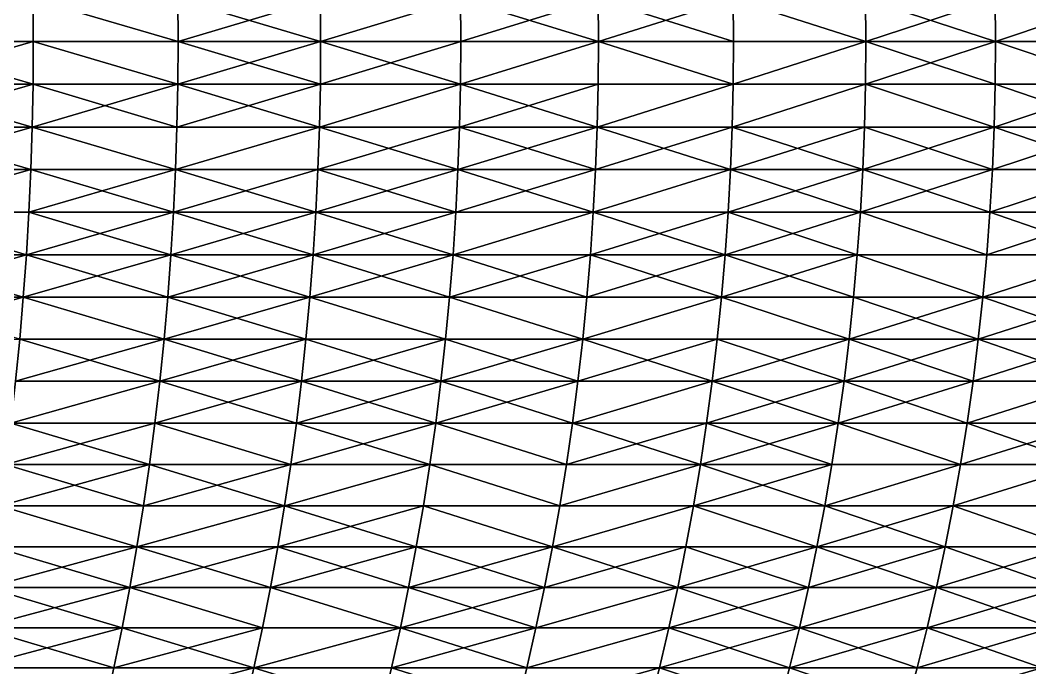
# Model space of a CAD drawing. Header units: millimetres. Extents: x -3250 to 8000, y -3250 to 3250.
# Drawn here: x 6462.5 to 6933.4, y -292.3 to 10 of the extents above; entities that cross this region are included whole.
import ezdxf

# ---------------------------------------------------------------- set-up
doc = ezdxf.new("R2010")
doc.units = ezdxf.units.MM
doc.header["$MEASUREMENT"] = 0
doc.layers.add('MESH_3D', color=2, linetype='CONTINUOUS')

msp = doc.modelspace()

# ---------------------------------------------------------------- linework, layer by layer
at = {"layer": 'MESH_3D'}
for points in [[(6399.88, 19.94, 828.93), (6468.46, 19.94, 869.68), (6400, 0, 828.72)], [(6468.46, 19.94, 25830.32), (6399.88, 19.94, 25871.07), (6400, 0, 25871.28)], [(6468.46, 19.94, 869.68), (6468.59, 0, 869.47), (6400, 0, 828.72)], [(6468.46, 19.94, 25830.32), (6400, 0, 25871.28), (6468.59, 0, 25830.53)], [(6468.46, 19.94, 869.68), (6536.01, 19.94, 912.13), (6536.15, 0, 911.92)], [(6468.46, 19.94, 869.68), (6536.15, 0, 911.92), (6468.59, 0, 869.47)], [(6536.15, 0, 25788.08), (6468.46, 19.94, 25830.32), (6468.59, 0, 25830.53)], [(6536.01, 19.94, 25787.87), (6468.46, 19.94, 25830.32), (6536.15, 0, 25788.08)], [(6536.01, 19.94, 912.13), (6602.62, 0, 956.04), (6536.15, 0, 911.92)], [(6536.01, 19.94, 912.13), (6602.48, 19.94, 956.24), (6602.62, 0, 956.04)], [(6602.48, 19.94, 25743.76), (6536.01, 19.94, 25787.87), (6536.15, 0, 25788.08)], [(6602.48, 19.94, 25743.76), (6536.15, 0, 25788.08), (6602.62, 0, 25743.96)], [(6602.48, 19.94, 956.24), (6667.83, 19.94, 1002), (6602.62, 0, 956.04)], [(6667.83, 19.94, 25698), (6602.48, 19.94, 25743.76), (6602.62, 0, 25743.96)], [(6667.83, 19.94, 1002), (6667.98, 0, 1001.8), (6602.62, 0, 956.04)], [(6667.83, 19.94, 25698), (6602.62, 0, 25743.96), (6667.98, 0, 25698.2)], [(6667.83, 19.94, 1002), (6732.17, 0, 1049.18), (6667.98, 0, 1001.8)], [(6667.83, 19.94, 1002), (6732.02, 19.94, 1049.37), (6732.17, 0, 1049.18)], [(6732.02, 19.94, 25650.63), (6667.83, 19.94, 25698), (6667.98, 0, 25698.2)], [(6732.02, 19.94, 25650.63), (6667.98, 0, 25698.2), (6732.17, 0, 25650.82)], [(6732.02, 19.94, 1049.37), (6795.17, 0, 1098.14), (6732.17, 0, 1049.18)], [(6732.02, 19.94, 1049.37), (6795.01, 19.94, 1098.33), (6795.17, 0, 1098.14)], [(6795.01, 19.94, 25601.67), (6732.02, 19.94, 25650.63), (6732.17, 0, 25650.82)], [(6795.01, 19.94, 25601.67), (6732.17, 0, 25650.82), (6795.17, 0, 25601.86)], [(6795.01, 19.94, 1098.33), (6856.76, 19.94, 1148.85), (6856.92, 0, 1148.66)], [(6795.01, 19.94, 1098.33), (6856.92, 0, 1148.66), (6795.17, 0, 1098.14)], [(6856.92, 0, 25551.34), (6795.01, 19.94, 25601.67), (6795.17, 0, 25601.86)], [(6856.76, 19.94, 25551.15), (6795.01, 19.94, 25601.67), (6856.92, 0, 25551.34)], [(6856.76, 19.94, 1148.85), (6917.23, 19.94, 1200.89), (6917.39, 0, 1200.7)], [(6856.76, 19.94, 1148.85), (6917.39, 0, 1200.7), (6856.92, 0, 1148.66)], [(6917.23, 19.94, 25499.11), (6856.76, 19.94, 25551.15), (6856.92, 0, 25551.34)], [(6917.23, 19.94, 25499.11), (6856.92, 0, 25551.34), (6917.39, 0, 25499.3)], [(6917.23, 19.94, 1200.89), (6976.55, 0, 1254.23), (6917.39, 0, 1200.7)], [(6917.23, 19.94, 1200.89), (6976.38, 19.94, 1254.42), (6976.55, 0, 1254.23)], [(6976.38, 19.94, 25445.58), (6917.23, 19.94, 25499.11), (6917.39, 0, 25499.3)], [(6976.38, 19.94, 25445.58), (6917.39, 0, 25499.3), (6976.55, 0, 25445.77)], [(6399.88, -19.94, 828.93), (6400, 0, 828.72), (6468.46, -19.94, 869.68)], [(6468.59, 0, 25830.53), (6399.88, -19.94, 25871.07), (6468.46, -19.94, 25830.32)], [(6468.59, 0, 25830.53), (6400, 0, 25871.28), (6399.88, -19.94, 25871.07)], [(6468.46, -19.94, 869.68), (6400, 0, 828.72), (6468.59, 0, 869.47)], [(6468.46, -19.94, 869.68), (6468.59, 0, 869.47), (6536.01, -19.94, 912.13)], [(6536.01, -19.94, 25787.87), (6468.59, 0, 25830.53), (6468.46, -19.94, 25830.32)], [(6536.01, -19.94, 912.13), (6468.59, 0, 869.47), (6536.15, 0, 911.92)], [(6536.15, 0, 25788.08), (6468.59, 0, 25830.53), (6536.01, -19.94, 25787.87)], [(6536.01, -19.94, 912.13), (6536.15, 0, 911.92), (6602.62, 0, 956.04)], [(6536.01, -19.94, 912.13), (6602.62, 0, 956.04), (6602.48, -19.94, 956.24)], [(6602.48, -19.94, 25743.76), (6536.15, 0, 25788.08), (6536.01, -19.94, 25787.87)], [(6602.62, 0, 25743.96), (6536.15, 0, 25788.08), (6602.48, -19.94, 25743.76)], [(6602.48, -19.94, 956.24), (6602.62, 0, 956.04), (6667.83, -19.94, 1002)], [(6667.98, 0, 25698.2), (6602.48, -19.94, 25743.76), (6667.83, -19.94, 25698)], [(6667.98, 0, 25698.2), (6602.62, 0, 25743.96), (6602.48, -19.94, 25743.76)], [(6667.83, -19.94, 1002), (6602.62, 0, 956.04), (6667.98, 0, 1001.8)], [(6667.83, -19.94, 1002), (6732.17, 0, 1049.18), (6732.02, -19.94, 1049.37)], [(6667.83, -19.94, 1002), (6667.98, 0, 1001.8), (6732.17, 0, 1049.18)], [(6732.17, 0, 25650.82), (6667.83, -19.94, 25698), (6732.02, -19.94, 25650.63)], [(6732.17, 0, 25650.82), (6667.98, 0, 25698.2), (6667.83, -19.94, 25698)], [(6732.02, -19.94, 1049.37), (6732.17, 0, 1049.18), (6795.01, -19.94, 1098.33)], [(6795.01, -19.94, 25601.67), (6732.17, 0, 25650.82), (6732.02, -19.94, 25650.63)], [(6795.01, -19.94, 1098.33), (6732.17, 0, 1049.18), (6795.17, 0, 1098.14)], [(6795.17, 0, 25601.86), (6732.17, 0, 25650.82), (6795.01, -19.94, 25601.67)], [(6795.01, -19.94, 1098.33), (6795.17, 0, 1098.14), (6856.92, 0, 1148.66)], [(6795.01, -19.94, 1098.33), (6856.92, 0, 1148.66), (6856.76, -19.94, 1148.85)], [(6856.92, 0, 25551.34), (6795.17, 0, 25601.86), (6795.01, -19.94, 25601.67)], [(6856.92, 0, 25551.34), (6795.01, -19.94, 25601.67), (6856.76, -19.94, 25551.15)], [(6856.76, -19.94, 1148.85), (6856.92, 0, 1148.66), (6917.39, 0, 1200.7)], [(6856.76, -19.94, 1148.85), (6917.39, 0, 1200.7), (6917.23, -19.94, 1200.89)], [(6917.23, -19.94, 25499.11), (6856.92, 0, 25551.34), (6856.76, -19.94, 25551.15)], [(6917.39, 0, 25499.3), (6856.92, 0, 25551.34), (6917.23, -19.94, 25499.11)], [(6917.23, -19.94, 1200.89), (6917.39, 0, 1200.7), (6976.38, -19.94, 1254.42)], [(6976.38, -19.94, 25445.58), (6917.39, 0, 25499.3), (6917.23, -19.94, 25499.11)], [(6976.38, -19.94, 1254.42), (6917.39, 0, 1200.7), (6976.55, 0, 1254.23)], [(6976.55, 0, 25445.77), (6917.39, 0, 25499.3), (6976.38, -19.94, 25445.58)], [(6399.5, -39.88, 829.58), (6468.46, -19.94, 869.68), (6468.07, -39.88, 870.32)], [(6399.88, -19.94, 828.93), (6468.46, -19.94, 869.68), (6399.5, -39.88, 829.58)], [(6468.07, -39.88, 25829.68), (6399.88, -19.94, 25871.07), (6399.5, -39.88, 25870.42)], [(6468.46, -19.94, 25830.32), (6399.88, -19.94, 25871.07), (6468.07, -39.88, 25829.68)], [(6468.46, -19.94, 869.68), (6535.61, -39.88, 912.75), (6468.07, -39.88, 870.32)], [(6536.01, -19.94, 25787.87), (6468.07, -39.88, 25829.68), (6535.61, -39.88, 25787.25)], [(6536.01, -19.94, 25787.87), (6468.46, -19.94, 25830.32), (6468.07, -39.88, 25829.68)], [(6468.46, -19.94, 869.68), (6536.01, -19.94, 912.13), (6535.61, -39.88, 912.75)], [(6536.01, -19.94, 912.13), (6602.06, -39.88, 956.86), (6535.61, -39.88, 912.75)], [(6602.48, -19.94, 25743.76), (6535.61, -39.88, 25787.25), (6602.06, -39.88, 25743.14)], [(6602.48, -19.94, 25743.76), (6536.01, -19.94, 25787.87), (6535.61, -39.88, 25787.25)], [(6536.01, -19.94, 912.13), (6602.48, -19.94, 956.24), (6602.06, -39.88, 956.86)], [(6602.06, -39.88, 956.86), (6667.83, -19.94, 1002), (6667.4, -39.88, 1002.61)], [(6602.48, -19.94, 956.24), (6667.83, -19.94, 1002), (6602.06, -39.88, 956.86)], [(6667.83, -19.94, 25698), (6602.48, -19.94, 25743.76), (6602.06, -39.88, 25743.14)], [(6667.83, -19.94, 25698), (6602.06, -39.88, 25743.14), (6667.4, -39.88, 25697.39)], [(6667.83, -19.94, 1002), (6731.57, -39.88, 1049.97), (6667.4, -39.88, 1002.61)], [(6732.02, -19.94, 25650.63), (6667.4, -39.88, 25697.39), (6731.57, -39.88, 25650.03)], [(6732.02, -19.94, 25650.63), (6667.83, -19.94, 25698), (6667.4, -39.88, 25697.39)], [(6667.83, -19.94, 1002), (6732.02, -19.94, 1049.37), (6731.57, -39.88, 1049.97)], [(6731.57, -39.88, 1049.97), (6795.01, -19.94, 1098.33), (6794.55, -39.88, 1098.92)], [(6732.02, -19.94, 1049.37), (6795.01, -19.94, 1098.33), (6731.57, -39.88, 1049.97)], [(6795.01, -19.94, 25601.67), (6732.02, -19.94, 25650.63), (6731.57, -39.88, 25650.03)], [(6795.01, -19.94, 25601.67), (6731.57, -39.88, 25650.03), (6794.55, -39.88, 25601.08)], [(6794.55, -39.88, 1098.92), (6856.76, -19.94, 1148.85), (6856.28, -39.88, 1149.42)], [(6795.01, -19.94, 1098.33), (6856.76, -19.94, 1148.85), (6794.55, -39.88, 1098.92)], [(6856.76, -19.94, 25551.15), (6794.55, -39.88, 25601.08), (6856.28, -39.88, 25550.58)], [(6856.76, -19.94, 25551.15), (6795.01, -19.94, 25601.67), (6794.55, -39.88, 25601.08)], [(6856.76, -19.94, 1148.85), (6916.74, -39.88, 1201.45), (6856.28, -39.88, 1149.42)], [(6916.74, -39.88, 25498.55), (6856.76, -19.94, 25551.15), (6856.28, -39.88, 25550.58)], [(6856.76, -19.94, 1148.85), (6917.23, -19.94, 1200.89), (6916.74, -39.88, 1201.45)], [(6917.23, -19.94, 25499.11), (6856.76, -19.94, 25551.15), (6916.74, -39.88, 25498.55)], [(6917.23, -19.94, 1200.89), (6975.88, -39.88, 1254.96), (6916.74, -39.88, 1201.45)], [(6976.38, -19.94, 25445.58), (6916.74, -39.88, 25498.55), (6975.88, -39.88, 25445.04)], [(6976.38, -19.94, 25445.58), (6917.23, -19.94, 25499.11), (6916.74, -39.88, 25498.55)], [(6917.23, -19.94, 1200.89), (6976.38, -19.94, 1254.42), (6975.88, -39.88, 1254.96)], [(6399.5, -39.88, 829.58), (6467.43, -59.78, 871.38), (6398.88, -59.78, 830.66)], [(6468.07, -39.88, 25829.68), (6399.5, -39.88, 25870.42), (6398.88, -59.78, 25869.34)], [(6468.07, -39.88, 25829.68), (6398.88, -59.78, 25869.34), (6467.43, -59.78, 25828.62)], [(6399.5, -39.88, 829.58), (6468.07, -39.88, 870.32), (6467.43, -59.78, 871.38)], [(6468.07, -39.88, 870.32), (6534.93, -59.78, 913.8), (6467.43, -59.78, 871.38)], [(6534.93, -59.78, 25786.2), (6468.07, -39.88, 25829.68), (6467.43, -59.78, 25828.62)], [(6468.07, -39.88, 870.32), (6535.61, -39.88, 912.75), (6534.93, -59.78, 913.8)], [(6535.61, -39.88, 25787.25), (6468.07, -39.88, 25829.68), (6534.93, -59.78, 25786.2)], [(6534.93, -59.78, 913.8), (6602.06, -39.88, 956.86), (6601.36, -59.78, 957.88)], [(6535.61, -39.88, 912.75), (6602.06, -39.88, 956.86), (6534.93, -59.78, 913.8)], [(6602.06, -39.88, 25743.14), (6535.61, -39.88, 25787.25), (6534.93, -59.78, 25786.2)], [(6602.06, -39.88, 25743.14), (6534.93, -59.78, 25786.2), (6601.36, -59.78, 25742.12)], [(6602.06, -39.88, 956.86), (6666.67, -59.78, 1003.61), (6601.36, -59.78, 957.88)], [(6667.4, -39.88, 25697.39), (6601.36, -59.78, 25742.12), (6666.67, -59.78, 25696.39)], [(6667.4, -39.88, 25697.39), (6602.06, -39.88, 25743.14), (6601.36, -59.78, 25742.12)], [(6602.06, -39.88, 956.86), (6667.4, -39.88, 1002.61), (6666.67, -59.78, 1003.61)], [(6667.4, -39.88, 1002.61), (6730.82, -59.78, 1050.96), (6666.67, -59.78, 1003.61)], [(6731.57, -39.88, 25650.03), (6667.4, -39.88, 25697.39), (6666.67, -59.78, 25696.39)], [(6731.57, -39.88, 25650.03), (6666.67, -59.78, 25696.39), (6730.82, -59.78, 25649.04)], [(6667.4, -39.88, 1002.61), (6731.57, -39.88, 1049.97), (6730.82, -59.78, 1050.96)], [(6731.57, -39.88, 1049.97), (6793.77, -59.78, 1099.89), (6730.82, -59.78, 1050.96)], [(6794.55, -39.88, 25601.08), (6730.82, -59.78, 25649.04), (6793.77, -59.78, 25600.11)], [(6794.55, -39.88, 25601.08), (6731.57, -39.88, 25650.03), (6730.82, -59.78, 25649.04)], [(6731.57, -39.88, 1049.97), (6794.55, -39.88, 1098.92), (6793.77, -59.78, 1099.89)], [(6794.55, -39.88, 1098.92), (6855.48, -59.78, 1150.37), (6793.77, -59.78, 1099.89)], [(6856.28, -39.88, 25550.58), (6793.77, -59.78, 25600.11), (6855.48, -59.78, 25549.63)], [(6856.28, -39.88, 25550.58), (6794.55, -39.88, 25601.08), (6793.77, -59.78, 25600.11)], [(6794.55, -39.88, 1098.92), (6856.28, -39.88, 1149.42), (6855.48, -59.78, 1150.37)], [(6856.28, -39.88, 1149.42), (6915.91, -59.78, 1202.38), (6855.48, -59.78, 1150.37)], [(6916.74, -39.88, 25498.55), (6855.48, -59.78, 25549.63), (6915.91, -59.78, 25497.62)], [(6916.74, -39.88, 25498.55), (6856.28, -39.88, 25550.58), (6855.48, -59.78, 25549.63)], [(6856.28, -39.88, 1149.42), (6916.74, -39.88, 1201.45), (6915.91, -59.78, 1202.38)], [(6915.91, -59.78, 1202.38), (6975.88, -39.88, 1254.96), (6975.03, -59.78, 1255.87)], [(6916.74, -39.88, 1201.45), (6975.88, -39.88, 1254.96), (6915.91, -59.78, 1202.38)], [(6975.03, -59.78, 25444.13), (6916.74, -39.88, 25498.55), (6915.91, -59.78, 25497.62)], [(6975.88, -39.88, 25445.04), (6916.74, -39.88, 25498.55), (6975.03, -59.78, 25444.13)], [(6398.01, -79.65, 832.16), (6467.43, -59.78, 871.38), (6466.52, -79.65, 872.86)], [(6398.88, -59.78, 830.66), (6467.43, -59.78, 871.38), (6398.01, -79.65, 832.16)], [(6467.43, -59.78, 25828.62), (6398.01, -79.65, 25867.84), (6466.52, -79.65, 25827.14)], [(6467.43, -59.78, 25828.62), (6398.88, -59.78, 25869.34), (6398.01, -79.65, 25867.84)], [(6467.43, -59.78, 871.38), (6533.99, -79.65, 915.26), (6466.52, -79.65, 872.86)], [(6534.93, -59.78, 25786.2), (6467.43, -59.78, 25828.62), (6466.52, -79.65, 25827.14)], [(6534.93, -59.78, 25786.2), (6466.52, -79.65, 25827.14), (6533.99, -79.65, 25784.74)], [(6467.43, -59.78, 871.38), (6534.93, -59.78, 913.8), (6533.99, -79.65, 915.26)], [(6534.93, -59.78, 913.8), (6600.38, -79.65, 959.32), (6533.99, -79.65, 915.26)], [(6601.36, -59.78, 25742.12), (6533.99, -79.65, 25784.74), (6600.38, -79.65, 25740.68)], [(6601.36, -59.78, 25742.12), (6534.93, -59.78, 25786.2), (6533.99, -79.65, 25784.74)], [(6534.93, -59.78, 913.8), (6601.36, -59.78, 957.88), (6600.38, -79.65, 959.32)], [(6600.38, -79.65, 959.32), (6666.67, -59.78, 1003.61), (6665.66, -79.65, 1005.03)], [(6601.36, -59.78, 957.88), (6666.67, -59.78, 1003.61), (6600.38, -79.65, 959.32)], [(6665.66, -79.65, 25694.97), (6601.36, -59.78, 25742.12), (6600.38, -79.65, 25740.68)], [(6666.67, -59.78, 25696.39), (6601.36, -59.78, 25742.12), (6665.66, -79.65, 25694.97)], [(6666.67, -59.78, 1003.61), (6729.77, -79.65, 1052.34), (6665.66, -79.65, 1005.03)], [(6730.82, -59.78, 25649.04), (6665.66, -79.65, 25694.97), (6729.77, -79.65, 25647.66)], [(6730.82, -59.78, 25649.04), (6666.67, -59.78, 25696.39), (6665.66, -79.65, 25694.97)], [(6666.67, -59.78, 1003.61), (6730.82, -59.78, 1050.96), (6729.77, -79.65, 1052.34)], [(6729.77, -79.65, 1052.34), (6793.77, -59.78, 1099.89), (6792.69, -79.65, 1101.25)], [(6730.82, -59.78, 1050.96), (6793.77, -59.78, 1099.89), (6729.77, -79.65, 1052.34)], [(6793.77, -59.78, 25600.11), (6729.77, -79.65, 25647.66), (6792.69, -79.65, 25598.75)], [(6793.77, -59.78, 25600.11), (6730.82, -59.78, 25649.04), (6729.77, -79.65, 25647.66)], [(6793.77, -59.78, 1099.89), (6854.37, -79.65, 1151.7), (6792.69, -79.65, 1101.25)], [(6855.48, -59.78, 25549.63), (6793.77, -59.78, 25600.11), (6792.69, -79.65, 25598.75)], [(6855.48, -59.78, 25549.63), (6792.69, -79.65, 25598.75), (6854.37, -79.65, 25548.3)], [(6793.77, -59.78, 1099.89), (6855.48, -59.78, 1150.37), (6854.37, -79.65, 1151.7)], [(6855.48, -59.78, 1150.37), (6914.76, -79.65, 1203.68), (6854.37, -79.65, 1151.7)], [(6915.91, -59.78, 25497.62), (6854.37, -79.65, 25548.3), (6914.76, -79.65, 25496.32)], [(6915.91, -59.78, 25497.62), (6855.48, -59.78, 25549.63), (6854.37, -79.65, 25548.3)], [(6855.48, -59.78, 1150.37), (6915.91, -59.78, 1202.38), (6914.76, -79.65, 1203.68)], [(6914.76, -79.65, 1203.68), (6975.03, -59.78, 1255.87), (6973.85, -79.65, 1257.15)], [(6915.91, -59.78, 1202.38), (6975.03, -59.78, 1255.87), (6914.76, -79.65, 1203.68)], [(6975.03, -59.78, 25444.13), (6914.76, -79.65, 25496.32), (6973.85, -79.65, 25442.85)], [(6975.03, -59.78, 25444.13), (6915.91, -59.78, 25497.62), (6914.76, -79.65, 25496.32)], [(6398.01, -79.65, 832.16), (6465.36, -99.47, 874.77), (6396.9, -99.47, 834.1)], [(6465.36, -99.47, 25825.23), (6398.01, -79.65, 25867.84), (6396.9, -99.47, 25865.9)], [(6398.01, -79.65, 832.16), (6466.52, -79.65, 872.86), (6465.36, -99.47, 874.77)], [(6466.52, -79.65, 25827.14), (6398.01, -79.65, 25867.84), (6465.36, -99.47, 25825.23)], [(6466.52, -79.65, 872.86), (6532.78, -99.47, 917.13), (6465.36, -99.47, 874.77)], [(6533.99, -79.65, 25784.74), (6465.36, -99.47, 25825.23), (6532.78, -99.47, 25782.87)], [(6533.99, -79.65, 25784.74), (6466.52, -79.65, 25827.14), (6465.36, -99.47, 25825.23)], [(6466.52, -79.65, 872.86), (6533.99, -79.65, 915.26), (6532.78, -99.47, 917.13)], [(6533.99, -79.65, 915.26), (6599.13, -99.47, 961.17), (6532.78, -99.47, 917.13)], [(6600.38, -79.65, 25740.68), (6532.78, -99.47, 25782.87), (6599.13, -99.47, 25738.83)], [(6600.38, -79.65, 25740.68), (6533.99, -79.65, 25784.74), (6532.78, -99.47, 25782.87)], [(6533.99, -79.65, 915.26), (6600.38, -79.65, 959.32), (6599.13, -99.47, 961.17)], [(6599.13, -99.47, 961.17), (6665.66, -79.65, 1005.03), (6664.36, -99.47, 1006.84)], [(6600.38, -79.65, 959.32), (6665.66, -79.65, 1005.03), (6599.13, -99.47, 961.17)], [(6664.36, -99.47, 25693.16), (6600.38, -79.65, 25740.68), (6599.13, -99.47, 25738.83)], [(6665.66, -79.65, 25694.97), (6600.38, -79.65, 25740.68), (6664.36, -99.47, 25693.16)], [(6664.36, -99.47, 1006.84), (6729.77, -79.65, 1052.34), (6728.43, -99.47, 1054.13)], [(6665.66, -79.65, 1005.03), (6729.77, -79.65, 1052.34), (6664.36, -99.47, 1006.84)], [(6729.77, -79.65, 25647.66), (6665.66, -79.65, 25694.97), (6664.36, -99.47, 25693.16)], [(6729.77, -79.65, 25647.66), (6664.36, -99.47, 25693.16), (6728.43, -99.47, 25645.87)], [(6729.77, -79.65, 1052.34), (6791.3, -99.47, 1102.99), (6728.43, -99.47, 1054.13)], [(6792.69, -79.65, 25598.75), (6729.77, -79.65, 25647.66), (6728.43, -99.47, 25645.87)], [(6792.69, -79.65, 25598.75), (6728.43, -99.47, 25645.87), (6791.3, -99.47, 25597.01)], [(6729.77, -79.65, 1052.34), (6792.69, -79.65, 1101.25), (6791.3, -99.47, 1102.99)], [(6792.69, -79.65, 1101.25), (6852.93, -99.47, 1153.41), (6791.3, -99.47, 1102.99)], [(6854.37, -79.65, 25548.3), (6791.3, -99.47, 25597.01), (6852.93, -99.47, 25546.59)], [(6854.37, -79.65, 25548.3), (6792.69, -79.65, 25598.75), (6791.3, -99.47, 25597.01)], [(6792.69, -79.65, 1101.25), (6854.37, -79.65, 1151.7), (6852.93, -99.47, 1153.41)], [(6854.37, -79.65, 1151.7), (6913.29, -99.47, 1205.36), (6852.93, -99.47, 1153.41)], [(6913.29, -99.47, 25494.64), (6854.37, -79.65, 25548.3), (6852.93, -99.47, 25546.59)], [(6854.37, -79.65, 1151.7), (6914.76, -79.65, 1203.68), (6913.29, -99.47, 1205.36)], [(6914.76, -79.65, 25496.32), (6854.37, -79.65, 25548.3), (6913.29, -99.47, 25494.64)], [(6914.76, -79.65, 1203.68), (6972.33, -99.47, 1258.79), (6913.29, -99.47, 1205.36)], [(6973.85, -79.65, 25442.85), (6913.29, -99.47, 25494.64), (6972.33, -99.47, 25441.21)], [(6973.85, -79.65, 25442.85), (6914.76, -79.65, 25496.32), (6913.29, -99.47, 25494.64)], [(6914.76, -79.65, 1203.68), (6973.85, -79.65, 1257.15), (6972.33, -99.47, 1258.79)], [(6395.53, -119.23, 836.46), (6465.36, -99.47, 874.77), (6463.93, -119.23, 877.09)], [(6396.9, -99.47, 834.1), (6465.36, -99.47, 874.77), (6395.53, -119.23, 836.46)], [(6463.93, -119.23, 25822.91), (6396.9, -99.47, 25865.9), (6395.53, -119.23, 25863.54)], [(6465.36, -99.47, 25825.23), (6396.9, -99.47, 25865.9), (6463.93, -119.23, 25822.91)], [(6465.36, -99.47, 874.77), (6531.3, -119.23, 919.42), (6463.93, -119.23, 877.09)], [(6532.78, -99.47, 25782.87), (6465.36, -99.47, 25825.23), (6463.93, -119.23, 25822.91)], [(6532.78, -99.47, 25782.87), (6463.93, -119.23, 25822.91), (6531.3, -119.23, 25780.58)], [(6465.36, -99.47, 874.77), (6532.78, -99.47, 917.13), (6531.3, -119.23, 919.42)], [(6532.78, -99.47, 917.13), (6597.59, -119.23, 963.42), (6531.3, -119.23, 919.42)], [(6599.13, -99.47, 25738.83), (6532.78, -99.47, 25782.87), (6531.3, -119.23, 25780.58)], [(6599.13, -99.47, 25738.83), (6531.3, -119.23, 25780.58), (6597.59, -119.23, 25736.58)], [(6532.78, -99.47, 917.13), (6599.13, -99.47, 961.17), (6597.59, -119.23, 963.42)], [(6599.13, -99.47, 961.17), (6662.76, -119.23, 1009.05), (6597.59, -119.23, 963.42)], [(6664.36, -99.47, 25693.16), (6599.13, -99.47, 25738.83), (6597.59, -119.23, 25736.58)], [(6664.36, -99.47, 25693.16), (6597.59, -119.23, 25736.58), (6662.76, -119.23, 25690.95)], [(6599.13, -99.47, 961.17), (6664.36, -99.47, 1006.84), (6662.76, -119.23, 1009.05)], [(6664.36, -99.47, 1006.84), (6726.78, -119.23, 1056.3), (6662.76, -119.23, 1009.05)], [(6728.43, -99.47, 25645.87), (6664.36, -99.47, 25693.16), (6662.76, -119.23, 25690.95)], [(6728.43, -99.47, 25645.87), (6662.76, -119.23, 25690.95), (6726.78, -119.23, 25643.7)], [(6664.36, -99.47, 1006.84), (6728.43, -99.47, 1054.13), (6726.78, -119.23, 1056.3)], [(6726.78, -119.23, 1056.3), (6791.3, -99.47, 1102.99), (6789.6, -119.23, 1105.13)], [(6728.43, -99.47, 1054.13), (6791.3, -99.47, 1102.99), (6726.78, -119.23, 1056.3)], [(6789.6, -119.23, 25594.87), (6728.43, -99.47, 25645.87), (6726.78, -119.23, 25643.7)], [(6791.3, -99.47, 25597.01), (6728.43, -99.47, 25645.87), (6789.6, -119.23, 25594.87)], [(6791.3, -99.47, 1102.99), (6851.18, -119.23, 1155.5), (6789.6, -119.23, 1105.13)], [(6852.93, -99.47, 25546.59), (6789.6, -119.23, 25594.87), (6851.18, -119.23, 25544.5)], [(6852.93, -99.47, 25546.59), (6791.3, -99.47, 25597.01), (6789.6, -119.23, 25594.87)], [(6791.3, -99.47, 1102.99), (6852.93, -99.47, 1153.41), (6851.18, -119.23, 1155.5)], [(6852.93, -99.47, 1153.41), (6911.48, -119.23, 1207.4), (6851.18, -119.23, 1155.5)], [(6911.48, -119.23, 25492.6), (6852.93, -99.47, 25546.59), (6851.18, -119.23, 25544.5)], [(6852.93, -99.47, 1153.41), (6913.29, -99.47, 1205.36), (6911.48, -119.23, 1207.4)], [(6913.29, -99.47, 25494.64), (6852.93, -99.47, 25546.59), (6911.48, -119.23, 25492.6)], [(6911.48, -119.23, 1207.4), (6972.33, -99.47, 1258.79), (6970.48, -119.23, 1260.78)], [(6913.29, -99.47, 1205.36), (6972.33, -99.47, 1258.79), (6911.48, -119.23, 1207.4)], [(6972.33, -99.47, 25441.21), (6913.29, -99.47, 25494.64), (6911.48, -119.23, 25492.6)], [(6972.33, -99.47, 25441.21), (6911.48, -119.23, 25492.6), (6970.48, -119.23, 25439.22)], [(6463.93, -119.23, 25822.91), (6395.53, -119.23, 25863.54), (6393.92, -138.92, 25860.76)], [(6463.93, -119.23, 25822.91), (6393.92, -138.92, 25860.76), (6462.26, -138.92, 25820.16)], [(6395.53, -119.23, 836.46), (6463.93, -119.23, 877.09), (6462.26, -138.92, 879.84)], [(6463.93, -119.23, 877.09), (6529.55, -138.92, 922.13), (6462.26, -138.92, 879.84)], [(6529.55, -138.92, 25777.87), (6463.93, -119.23, 25822.91), (6462.26, -138.92, 25820.16)], [(6463.93, -119.23, 877.09), (6531.3, -119.23, 919.42), (6529.55, -138.92, 922.13)], [(6531.3, -119.23, 25780.58), (6463.93, -119.23, 25822.91), (6529.55, -138.92, 25777.87)], [(6531.3, -119.23, 919.42), (6595.78, -138.92, 966.08), (6529.55, -138.92, 922.13)], [(6597.59, -119.23, 25736.58), (6531.3, -119.23, 25780.58), (6529.55, -138.92, 25777.87)], [(6597.59, -119.23, 25736.58), (6529.55, -138.92, 25777.87), (6595.78, -138.92, 25733.92)], [(6531.3, -119.23, 919.42), (6597.59, -119.23, 963.42), (6595.78, -138.92, 966.08)], [(6597.59, -119.23, 963.42), (6660.89, -138.92, 1011.67), (6595.78, -138.92, 966.08)], [(6660.89, -138.92, 25688.33), (6597.59, -119.23, 25736.58), (6595.78, -138.92, 25733.92)], [(6597.59, -119.23, 963.42), (6662.76, -119.23, 1009.05), (6660.89, -138.92, 1011.67)], [(6662.76, -119.23, 25690.95), (6597.59, -119.23, 25736.58), (6660.89, -138.92, 25688.33)], [(6662.76, -119.23, 1009.05), (6724.84, -138.92, 1058.86), (6660.89, -138.92, 1011.67)], [(6724.84, -138.92, 25641.14), (6662.76, -119.23, 25690.95), (6660.89, -138.92, 25688.33)], [(6662.76, -119.23, 1009.05), (6726.78, -119.23, 1056.3), (6724.84, -138.92, 1058.86)], [(6726.78, -119.23, 25643.7), (6662.76, -119.23, 25690.95), (6724.84, -138.92, 25641.14)], [(6724.84, -138.92, 1058.86), (6789.6, -119.23, 1105.13), (6787.59, -138.92, 1107.64)], [(6726.78, -119.23, 1056.3), (6789.6, -119.23, 1105.13), (6724.84, -138.92, 1058.86)], [(6789.6, -119.23, 25594.87), (6726.78, -119.23, 25643.7), (6724.84, -138.92, 25641.14)], [(6789.6, -119.23, 25594.87), (6724.84, -138.92, 25641.14), (6787.59, -138.92, 25592.36)], [(6789.6, -119.23, 1105.13), (6849.11, -138.92, 1157.97), (6787.59, -138.92, 1107.64)], [(6849.11, -138.92, 25542.03), (6789.6, -119.23, 25594.87), (6787.59, -138.92, 25592.36)], [(6789.6, -119.23, 1105.13), (6851.18, -119.23, 1155.5), (6849.11, -138.92, 1157.97)], [(6851.18, -119.23, 25544.5), (6789.6, -119.23, 25594.87), (6849.11, -138.92, 25542.03)], [(6851.18, -119.23, 1155.5), (6909.35, -138.92, 1209.81), (6849.11, -138.92, 1157.97)], [(6911.48, -119.23, 25492.6), (6849.11, -138.92, 25542.03), (6909.35, -138.92, 25490.19)], [(6911.48, -119.23, 25492.6), (6851.18, -119.23, 25544.5), (6849.11, -138.92, 25542.03)], [(6851.18, -119.23, 1155.5), (6911.48, -119.23, 1207.4), (6909.35, -138.92, 1209.81)], [(6909.35, -138.92, 1209.81), (6970.48, -119.23, 1260.78), (6968.29, -138.92, 1263.14)], [(6911.48, -119.23, 1207.4), (6970.48, -119.23, 1260.78), (6909.35, -138.92, 1209.81)], [(6968.29, -138.92, 25436.86), (6911.48, -119.23, 25492.6), (6909.35, -138.92, 25490.19)], [(6970.48, -119.23, 25439.22), (6911.48, -119.23, 25492.6), (6968.29, -138.92, 25436.86)], [(6462.26, -138.92, 879.84), (6527.54, -158.52, 925.24), (6460.32, -158.52, 883)], [(6529.55, -138.92, 25777.87), (6462.26, -138.92, 25820.16), (6460.32, -158.52, 25817)], [(6529.55, -138.92, 25777.87), (6460.32, -158.52, 25817), (6527.54, -158.52, 25774.76)], [(6462.26, -138.92, 879.84), (6529.55, -138.92, 922.13), (6527.54, -158.52, 925.24)], [(6529.55, -138.92, 922.13), (6593.69, -158.52, 969.14), (6527.54, -158.52, 925.24)], [(6595.78, -138.92, 25733.92), (6527.54, -158.52, 25774.76), (6593.69, -158.52, 25730.86)], [(6595.78, -138.92, 25733.92), (6529.55, -138.92, 25777.87), (6527.54, -158.52, 25774.76)], [(6529.55, -138.92, 922.13), (6595.78, -138.92, 966.08), (6593.69, -158.52, 969.14)], [(6595.78, -138.92, 966.08), (6658.72, -158.52, 1014.68), (6593.69, -158.52, 969.14)], [(6660.89, -138.92, 25688.33), (6593.69, -158.52, 25730.86), (6658.72, -158.52, 25685.32)], [(6660.89, -138.92, 25688.33), (6595.78, -138.92, 25733.92), (6593.69, -158.52, 25730.86)], [(6595.78, -138.92, 966.08), (6660.89, -138.92, 1011.67), (6658.72, -158.52, 1014.68)], [(6660.89, -138.92, 1011.67), (6722.6, -158.52, 1061.82), (6658.72, -158.52, 1014.68)], [(6724.84, -138.92, 25641.14), (6660.89, -138.92, 25688.33), (6658.72, -158.52, 25685.32)], [(6724.84, -138.92, 25641.14), (6658.72, -158.52, 25685.32), (6722.6, -158.52, 25638.18)], [(6660.89, -138.92, 1011.67), (6724.84, -138.92, 1058.86), (6722.6, -158.52, 1061.82)], [(6724.84, -138.92, 1058.86), (6785.28, -158.52, 1110.54), (6722.6, -158.52, 1061.82)], [(6787.59, -138.92, 25592.36), (6722.6, -158.52, 25638.18), (6785.28, -158.52, 25589.46)], [(6787.59, -138.92, 25592.36), (6724.84, -138.92, 25641.14), (6722.6, -158.52, 25638.18)], [(6724.84, -138.92, 1058.86), (6787.59, -138.92, 1107.64), (6785.28, -158.52, 1110.54)], [(6787.59, -138.92, 1107.64), (6846.72, -158.52, 1160.81), (6785.28, -158.52, 1110.54)], [(6849.11, -138.92, 25542.03), (6785.28, -158.52, 25589.46), (6846.72, -158.52, 25539.19)], [(6849.11, -138.92, 25542.03), (6787.59, -138.92, 25592.36), (6785.28, -158.52, 25589.46)], [(6787.59, -138.92, 1107.64), (6849.11, -138.92, 1157.97), (6846.72, -158.52, 1160.81)], [(6849.11, -138.92, 1157.97), (6906.9, -158.52, 1212.59), (6846.72, -158.52, 1160.81)], [(6909.35, -138.92, 25490.19), (6846.72, -158.52, 25539.19), (6906.9, -158.52, 25487.41)], [(6909.35, -138.92, 25490.19), (6849.11, -138.92, 25542.03), (6846.72, -158.52, 25539.19)], [(6849.11, -138.92, 1157.97), (6909.35, -138.92, 1209.81), (6906.9, -158.52, 1212.59)], [(6909.35, -138.92, 1209.81), (6965.76, -158.52, 1265.86), (6906.9, -158.52, 1212.59)], [(6968.29, -138.92, 25436.86), (6906.9, -158.52, 25487.41), (6965.76, -158.52, 25434.14)], [(6968.29, -138.92, 25436.86), (6909.35, -138.92, 25490.19), (6906.9, -158.52, 25487.41)], [(6909.35, -138.92, 1209.81), (6968.29, -138.92, 1263.14), (6965.76, -158.52, 1265.86)], [(6458.13, -178.02, 886.58), (6527.54, -158.52, 925.24), (6525.27, -178.02, 928.77)], [(6460.32, -158.52, 883), (6527.54, -158.52, 925.24), (6458.13, -178.02, 886.58)], [(6527.54, -158.52, 25774.76), (6460.32, -158.52, 25817), (6458.13, -178.02, 25813.42)], [(6527.54, -158.52, 25774.76), (6458.13, -178.02, 25813.42), (6525.27, -178.02, 25771.23)], [(6527.54, -158.52, 925.24), (6591.33, -178.02, 972.61), (6525.27, -178.02, 928.77)], [(6593.69, -158.52, 25730.86), (6525.27, -178.02, 25771.23), (6591.33, -178.02, 25727.39)], [(6593.69, -158.52, 25730.86), (6527.54, -158.52, 25774.76), (6525.27, -178.02, 25771.23)], [(6527.54, -158.52, 925.24), (6593.69, -158.52, 969.14), (6591.33, -178.02, 972.61)], [(6593.69, -158.52, 969.14), (6656.27, -178.02, 1018.08), (6591.33, -178.02, 972.61)], [(6658.72, -158.52, 25685.32), (6593.69, -158.52, 25730.86), (6591.33, -178.02, 25727.39)], [(6658.72, -158.52, 25685.32), (6591.33, -178.02, 25727.39), (6656.27, -178.02, 25681.92)], [(6593.69, -158.52, 969.14), (6658.72, -158.52, 1014.68), (6656.27, -178.02, 1018.08)], [(6658.72, -158.52, 1014.68), (6720.06, -178.02, 1065.16), (6656.27, -178.02, 1018.08)], [(6722.6, -158.52, 25638.18), (6656.27, -178.02, 25681.92), (6720.06, -178.02, 25634.84)], [(6722.6, -158.52, 25638.18), (6658.72, -158.52, 25685.32), (6656.27, -178.02, 25681.92)], [(6658.72, -158.52, 1014.68), (6722.6, -158.52, 1061.82), (6720.06, -178.02, 1065.16)], [(6720.06, -178.02, 1065.16), (6785.28, -158.52, 1110.54), (6782.66, -178.02, 1113.82)], [(6722.6, -158.52, 1061.82), (6785.28, -158.52, 1110.54), (6720.06, -178.02, 1065.16)], [(6785.28, -158.52, 25589.46), (6722.6, -158.52, 25638.18), (6720.06, -178.02, 25634.84)], [(6785.28, -158.52, 25589.46), (6720.06, -178.02, 25634.84), (6782.66, -178.02, 25586.18)], [(6785.28, -158.52, 1110.54), (6844.03, -178.02, 1164.02), (6782.66, -178.02, 1113.82)], [(6846.72, -158.52, 25539.19), (6785.28, -158.52, 25589.46), (6782.66, -178.02, 25586.18)], [(6846.72, -158.52, 25539.19), (6782.66, -178.02, 25586.18), (6844.03, -178.02, 25535.98)], [(6785.28, -158.52, 1110.54), (6846.72, -158.52, 1160.81), (6844.03, -178.02, 1164.02)], [(6844.03, -178.02, 1164.02), (6906.9, -158.52, 1212.59), (6904.12, -178.02, 1215.74)], [(6846.72, -158.52, 1160.81), (6906.9, -158.52, 1212.59), (6844.03, -178.02, 1164.02)], [(6904.12, -178.02, 25484.26), (6846.72, -158.52, 25539.19), (6844.03, -178.02, 25535.98)], [(6906.9, -158.52, 25487.41), (6846.72, -158.52, 25539.19), (6904.12, -178.02, 25484.26)], [(6904.12, -178.02, 1215.74), (6965.76, -158.52, 1265.86), (6962.91, -178.02, 1268.94)], [(6906.9, -158.52, 1212.59), (6965.76, -158.52, 1265.86), (6904.12, -178.02, 1215.74)], [(6965.76, -158.52, 25434.14), (6906.9, -158.52, 25487.41), (6904.12, -178.02, 25484.26)], [(6965.76, -158.52, 25434.14), (6904.12, -178.02, 25484.26), (6962.91, -178.02, 25431.06)], [(6458.13, -178.02, 886.58), (6522.73, -197.41, 932.7), (6455.69, -197.41, 890.58)], [(6525.27, -178.02, 25771.23), (6455.69, -197.41, 25809.42), (6522.73, -197.41, 25767.3)], [(6525.27, -178.02, 25771.23), (6458.13, -178.02, 25813.42), (6455.69, -197.41, 25809.42)], [(6458.13, -178.02, 886.58), (6525.27, -178.02, 928.77), (6522.73, -197.41, 932.7)], [(6525.27, -178.02, 928.77), (6588.69, -197.41, 976.48), (6522.73, -197.41, 932.7)], [(6588.69, -197.41, 25723.52), (6525.27, -178.02, 25771.23), (6522.73, -197.41, 25767.3)], [(6525.27, -178.02, 928.77), (6591.33, -178.02, 972.61), (6588.69, -197.41, 976.48)], [(6591.33, -178.02, 25727.39), (6525.27, -178.02, 25771.23), (6588.69, -197.41, 25723.52)], [(6591.33, -178.02, 972.61), (6653.54, -197.41, 1021.88), (6588.69, -197.41, 976.48)], [(6656.27, -178.02, 25681.92), (6591.33, -178.02, 25727.39), (6588.69, -197.41, 25723.52)], [(6656.27, -178.02, 25681.92), (6588.69, -197.41, 25723.52), (6653.54, -197.41, 25678.12)], [(6591.33, -178.02, 972.61), (6656.27, -178.02, 1018.08), (6653.54, -197.41, 1021.88)], [(6656.27, -178.02, 1018.08), (6717.24, -197.41, 1068.9), (6653.54, -197.41, 1021.88)], [(6717.24, -197.41, 25631.1), (6656.27, -178.02, 25681.92), (6653.54, -197.41, 25678.12)], [(6656.27, -178.02, 1018.08), (6720.06, -178.02, 1065.16), (6717.24, -197.41, 1068.9)], [(6720.06, -178.02, 25634.84), (6656.27, -178.02, 25681.92), (6717.24, -197.41, 25631.1)], [(6720.06, -178.02, 1065.16), (6779.74, -197.41, 1117.48), (6717.24, -197.41, 1068.9)], [(6782.66, -178.02, 25586.18), (6720.06, -178.02, 25634.84), (6717.24, -197.41, 25631.1)], [(6782.66, -178.02, 25586.18), (6717.24, -197.41, 25631.1), (6779.74, -197.41, 25582.52)], [(6720.06, -178.02, 1065.16), (6782.66, -178.02, 1113.82), (6779.74, -197.41, 1117.48)], [(6782.66, -178.02, 1113.82), (6841.02, -197.41, 1167.61), (6779.74, -197.41, 1117.48)], [(6844.03, -178.02, 25535.98), (6779.74, -197.41, 25582.52), (6841.02, -197.41, 25532.39)], [(6844.03, -178.02, 25535.98), (6782.66, -178.02, 25586.18), (6779.74, -197.41, 25582.52)], [(6782.66, -178.02, 1113.82), (6844.03, -178.02, 1164.02), (6841.02, -197.41, 1167.61)], [(6844.03, -178.02, 1164.02), (6901.03, -197.41, 1219.25), (6841.02, -197.41, 1167.61)], [(6901.03, -197.41, 25480.75), (6844.03, -178.02, 25535.98), (6841.02, -197.41, 25532.39)], [(6844.03, -178.02, 1164.02), (6904.12, -178.02, 1215.74), (6901.03, -197.41, 1219.25)], [(6904.12, -178.02, 25484.26), (6844.03, -178.02, 25535.98), (6901.03, -197.41, 25480.75)], [(6904.12, -178.02, 1215.74), (6959.73, -197.41, 1272.37), (6901.03, -197.41, 1219.25)], [(6962.91, -178.02, 25431.06), (6901.03, -197.41, 25480.75), (6959.73, -197.41, 25427.63)], [(6962.91, -178.02, 25431.06), (6904.12, -178.02, 25484.26), (6901.03, -197.41, 25480.75)], [(6904.12, -178.02, 1215.74), (6962.91, -178.02, 1268.94), (6959.73, -197.41, 1272.37)], [(6453, -216.67, 894.98), (6522.73, -197.41, 932.7), (6519.93, -216.67, 937.03)], [(6455.69, -197.41, 890.58), (6522.73, -197.41, 932.7), (6453, -216.67, 894.98)], [(6519.93, -216.67, 25762.97), (6455.69, -197.41, 25809.42), (6453, -216.67, 25805.02)], [(6522.73, -197.41, 25767.3), (6455.69, -197.41, 25809.42), (6519.93, -216.67, 25762.97)], [(6522.73, -197.41, 932.7), (6585.78, -216.67, 980.74), (6519.93, -216.67, 937.03)], [(6588.69, -197.41, 25723.52), (6522.73, -197.41, 25767.3), (6519.93, -216.67, 25762.97)], [(6588.69, -197.41, 25723.52), (6519.93, -216.67, 25762.97), (6585.78, -216.67, 25719.26)], [(6522.73, -197.41, 932.7), (6588.69, -197.41, 976.48), (6585.78, -216.67, 980.74)], [(6585.78, -216.67, 980.74), (6653.54, -197.41, 1021.88), (6650.53, -216.67, 1026.08)], [(6588.69, -197.41, 976.48), (6653.54, -197.41, 1021.88), (6585.78, -216.67, 980.74)], [(6653.54, -197.41, 25678.12), (6588.69, -197.41, 25723.52), (6585.78, -216.67, 25719.26)], [(6653.54, -197.41, 25678.12), (6585.78, -216.67, 25719.26), (6650.53, -216.67, 25673.92)], [(6653.54, -197.41, 1021.88), (6714.12, -216.67, 1073.01), (6650.53, -216.67, 1026.08)], [(6714.12, -216.67, 25626.99), (6653.54, -197.41, 25678.12), (6650.53, -216.67, 25673.92)], [(6653.54, -197.41, 1021.88), (6717.24, -197.41, 1068.9), (6714.12, -216.67, 1073.01)], [(6717.24, -197.41, 25631.1), (6653.54, -197.41, 25678.12), (6714.12, -216.67, 25626.99)], [(6714.12, -216.67, 1073.01), (6779.74, -197.41, 1117.48), (6776.52, -216.67, 1121.52)], [(6717.24, -197.41, 1068.9), (6779.74, -197.41, 1117.48), (6714.12, -216.67, 1073.01)], [(6779.74, -197.41, 25582.52), (6717.24, -197.41, 25631.1), (6714.12, -216.67, 25626.99)], [(6779.74, -197.41, 25582.52), (6714.12, -216.67, 25626.99), (6776.52, -216.67, 25578.48)], [(6779.74, -197.41, 1117.48), (6837.7, -216.67, 1171.56), (6776.52, -216.67, 1121.52)], [(6841.02, -197.41, 25532.39), (6776.52, -216.67, 25578.48), (6837.7, -216.67, 25528.44)], [(6841.02, -197.41, 25532.39), (6779.74, -197.41, 25582.52), (6776.52, -216.67, 25578.48)], [(6779.74, -197.41, 1117.48), (6841.02, -197.41, 1167.61), (6837.7, -216.67, 1171.56)], [(6837.7, -216.67, 1171.56), (6901.03, -197.41, 1219.25), (6897.61, -216.67, 1223.12)], [(6841.02, -197.41, 1167.61), (6901.03, -197.41, 1219.25), (6837.7, -216.67, 1171.56)], [(6901.03, -197.41, 25480.75), (6837.7, -216.67, 25528.44), (6897.61, -216.67, 25476.88)], [(6901.03, -197.41, 25480.75), (6841.02, -197.41, 25532.39), (6837.7, -216.67, 25528.44)], [(6897.61, -216.67, 1223.12), (6959.73, -197.41, 1272.37), (6956.22, -216.67, 1276.15)], [(6901.03, -197.41, 1219.25), (6959.73, -197.41, 1272.37), (6897.61, -216.67, 1223.12)], [(6959.73, -197.41, 25427.63), (6901.03, -197.41, 25480.75), (6897.61, -216.67, 25476.88)], [(6959.73, -197.41, 25427.63), (6897.61, -216.67, 25476.88), (6956.22, -216.67, 25423.85)], [(6453, -216.67, 894.98), (6516.86, -235.8, 941.77), (6450.06, -235.8, 899.8)], [(6516.86, -235.8, 25758.23), (6453, -216.67, 25805.02), (6450.06, -235.8, 25800.2)], [(6453, -216.67, 894.98), (6519.93, -216.67, 937.03), (6516.86, -235.8, 941.77)], [(6519.93, -216.67, 25762.97), (6453, -216.67, 25805.02), (6516.86, -235.8, 25758.23)], [(6516.86, -235.8, 941.77), (6585.78, -216.67, 980.74), (6582.6, -235.8, 985.4)], [(6519.93, -216.67, 937.03), (6585.78, -216.67, 980.74), (6516.86, -235.8, 941.77)], [(6585.78, -216.67, 25719.26), (6516.86, -235.8, 25758.23), (6582.6, -235.8, 25714.6)], [(6585.78, -216.67, 25719.26), (6519.93, -216.67, 25762.97), (6516.86, -235.8, 25758.23)], [(6585.78, -216.67, 980.74), (6647.23, -235.8, 1030.66), (6582.6, -235.8, 985.4)], [(6650.53, -216.67, 25673.92), (6582.6, -235.8, 25714.6), (6647.23, -235.8, 25669.34)], [(6650.53, -216.67, 25673.92), (6585.78, -216.67, 25719.26), (6582.6, -235.8, 25714.6)], [(6585.78, -216.67, 980.74), (6650.53, -216.67, 1026.08), (6647.23, -235.8, 1030.66)], [(6650.53, -216.67, 1026.08), (6710.71, -235.8, 1077.51), (6647.23, -235.8, 1030.66)], [(6710.71, -235.8, 25622.49), (6650.53, -216.67, 25673.92), (6647.23, -235.8, 25669.34)], [(6650.53, -216.67, 1026.08), (6714.12, -216.67, 1073.01), (6710.71, -235.8, 1077.51)], [(6714.12, -216.67, 25626.99), (6650.53, -216.67, 25673.92), (6710.71, -235.8, 25622.49)], [(6710.71, -235.8, 1077.51), (6776.52, -216.67, 1121.52), (6773.01, -235.8, 1125.93)], [(6714.12, -216.67, 1073.01), (6776.52, -216.67, 1121.52), (6710.71, -235.8, 1077.51)], [(6776.52, -216.67, 25578.48), (6710.71, -235.8, 25622.49), (6773.01, -235.8, 25574.07)], [(6776.52, -216.67, 25578.48), (6714.12, -216.67, 25626.99), (6710.71, -235.8, 25622.49)], [(6776.52, -216.67, 1121.52), (6834.07, -235.8, 1175.88), (6773.01, -235.8, 1125.93)], [(6834.07, -235.8, 25524.12), (6776.52, -216.67, 25578.48), (6773.01, -235.8, 25574.07)], [(6776.52, -216.67, 1121.52), (6837.7, -216.67, 1171.56), (6834.07, -235.8, 1175.88)], [(6837.7, -216.67, 25528.44), (6776.52, -216.67, 25578.48), (6834.07, -235.8, 25524.12)], [(6837.7, -216.67, 1171.56), (6893.88, -235.8, 1227.35), (6834.07, -235.8, 1175.88)], [(6897.61, -216.67, 25476.88), (6834.07, -235.8, 25524.12), (6893.88, -235.8, 25472.65)], [(6897.61, -216.67, 25476.88), (6837.7, -216.67, 25528.44), (6834.07, -235.8, 25524.12)], [(6837.7, -216.67, 1171.56), (6897.61, -216.67, 1223.12), (6893.88, -235.8, 1227.35)], [(6897.61, -216.67, 1223.12), (6952.38, -235.8, 1280.29), (6893.88, -235.8, 1227.35)], [(6952.38, -235.8, 25419.71), (6897.61, -216.67, 25476.88), (6893.88, -235.8, 25472.65)], [(6897.61, -216.67, 1223.12), (6956.22, -216.67, 1276.15), (6952.38, -235.8, 1280.29)], [(6956.22, -216.67, 25423.85), (6897.61, -216.67, 25476.88), (6952.38, -235.8, 25419.71)], [(6450.06, -235.8, 899.8), (6513.55, -254.79, 946.91), (6446.87, -254.79, 905.02)], [(6516.86, -235.8, 25758.23), (6446.87, -254.79, 25794.98), (6513.55, -254.79, 25753.09)], [(6516.86, -235.8, 25758.23), (6450.06, -235.8, 25800.2), (6446.87, -254.79, 25794.98)], [(6450.06, -235.8, 899.8), (6516.86, -235.8, 941.77), (6513.55, -254.79, 946.91)], [(6516.86, -235.8, 941.77), (6579.16, -254.79, 990.46), (6513.55, -254.79, 946.91)], [(6582.6, -235.8, 25714.6), (6513.55, -254.79, 25753.09), (6579.16, -254.79, 25709.54)], [(6582.6, -235.8, 25714.6), (6516.86, -235.8, 25758.23), (6513.55, -254.79, 25753.09)], [(6516.86, -235.8, 941.77), (6582.6, -235.8, 985.4), (6579.16, -254.79, 990.46)], [(6582.6, -235.8, 985.4), (6643.66, -254.79, 1035.62), (6579.16, -254.79, 990.46)], [(6647.23, -235.8, 25669.34), (6582.6, -235.8, 25714.6), (6579.16, -254.79, 25709.54)], [(6647.23, -235.8, 25669.34), (6579.16, -254.79, 25709.54), (6643.66, -254.79, 25664.38)], [(6582.6, -235.8, 985.4), (6647.23, -235.8, 1030.66), (6643.66, -254.79, 1035.62)], [(6647.23, -235.8, 1030.66), (6707.02, -254.79, 1082.38), (6643.66, -254.79, 1035.62)], [(6710.71, -235.8, 25622.49), (6647.23, -235.8, 25669.34), (6643.66, -254.79, 25664.38)], [(6710.71, -235.8, 25622.49), (6643.66, -254.79, 25664.38), (6707.02, -254.79, 25617.62)], [(6647.23, -235.8, 1030.66), (6710.71, -235.8, 1077.51), (6707.02, -254.79, 1082.38)], [(6710.71, -235.8, 1077.51), (6769.19, -254.79, 1130.71), (6707.02, -254.79, 1082.38)], [(6773.01, -235.8, 25574.07), (6707.02, -254.79, 25617.62), (6769.19, -254.79, 25569.29)], [(6773.01, -235.8, 25574.07), (6710.71, -235.8, 25622.49), (6707.02, -254.79, 25617.62)], [(6710.71, -235.8, 1077.51), (6773.01, -235.8, 1125.93), (6769.19, -254.79, 1130.71)], [(6773.01, -235.8, 1125.93), (6830.14, -254.79, 1180.57), (6769.19, -254.79, 1130.71)], [(6834.07, -235.8, 25524.12), (6769.19, -254.79, 25569.29), (6830.14, -254.79, 25519.43)], [(6834.07, -235.8, 25524.12), (6773.01, -235.8, 25574.07), (6769.19, -254.79, 25569.29)], [(6773.01, -235.8, 1125.93), (6834.07, -235.8, 1175.88), (6830.14, -254.79, 1180.57)], [(6834.07, -235.8, 1175.88), (6889.83, -254.79, 1231.93), (6830.14, -254.79, 1180.57)], [(6893.88, -235.8, 25472.65), (6834.07, -235.8, 25524.12), (6830.14, -254.79, 25519.43)], [(6893.88, -235.8, 25472.65), (6830.14, -254.79, 25519.43), (6889.83, -254.79, 25468.07)], [(6834.07, -235.8, 1175.88), (6893.88, -235.8, 1227.35), (6889.83, -254.79, 1231.93)], [(6893.88, -235.8, 1227.35), (6948.22, -254.79, 1284.77), (6889.83, -254.79, 1231.93)], [(6952.38, -235.8, 25419.71), (6893.88, -235.8, 25472.65), (6889.83, -254.79, 25468.07)], [(6952.38, -235.8, 25419.71), (6889.83, -254.79, 25468.07), (6948.22, -254.79, 25415.23)], [(6893.88, -235.8, 1227.35), (6952.38, -235.8, 1280.29), (6948.22, -254.79, 1284.77)], [(6443.44, -273.62, 910.64), (6513.55, -254.79, 946.91), (6509.97, -273.62, 952.44)], [(6446.87, -254.79, 905.02), (6513.55, -254.79, 946.91), (6443.44, -273.62, 910.64)], [(6509.97, -273.62, 25747.56), (6446.87, -254.79, 25794.98), (6443.44, -273.62, 25789.36)], [(6513.55, -254.79, 25753.09), (6446.87, -254.79, 25794.98), (6509.97, -273.62, 25747.56)], [(6513.55, -254.79, 946.91), (6575.45, -273.62, 995.9), (6509.97, -273.62, 952.44)], [(6575.45, -273.62, 25704.1), (6513.55, -254.79, 25753.09), (6509.97, -273.62, 25747.56)], [(6513.55, -254.79, 946.91), (6579.16, -254.79, 990.46), (6575.45, -273.62, 995.9)], [(6579.16, -254.79, 25709.54), (6513.55, -254.79, 25753.09), (6575.45, -273.62, 25704.1)], [(6579.16, -254.79, 990.46), (6639.82, -273.62, 1040.97), (6575.45, -273.62, 995.9)], [(6639.82, -273.62, 25659.03), (6579.16, -254.79, 25709.54), (6575.45, -273.62, 25704.1)], [(6579.16, -254.79, 990.46), (6643.66, -254.79, 1035.62), (6639.82, -273.62, 1040.97)], [(6643.66, -254.79, 25664.38), (6579.16, -254.79, 25709.54), (6639.82, -273.62, 25659.03)], [(6643.66, -254.79, 1035.62), (6703.04, -273.62, 1087.63), (6639.82, -273.62, 1040.97)], [(6707.02, -254.79, 25617.62), (6643.66, -254.79, 25664.38), (6639.82, -273.62, 25659.03)], [(6707.02, -254.79, 25617.62), (6639.82, -273.62, 25659.03), (6703.04, -273.62, 25612.37)], [(6643.66, -254.79, 1035.62), (6707.02, -254.79, 1082.38), (6703.04, -273.62, 1087.63)], [(6703.04, -273.62, 1087.63), (6769.19, -254.79, 1130.71), (6765.09, -273.62, 1135.86)], [(6707.02, -254.79, 1082.38), (6769.19, -254.79, 1130.71), (6703.04, -273.62, 1087.63)], [(6769.19, -254.79, 25569.29), (6703.04, -273.62, 25612.37), (6765.09, -273.62, 25564.14)], [(6769.19, -254.79, 25569.29), (6707.02, -254.79, 25617.62), (6703.04, -273.62, 25612.37)], [(6769.19, -254.79, 1130.71), (6825.91, -273.62, 1185.62), (6765.09, -273.62, 1135.86)], [(6830.14, -254.79, 25519.43), (6769.19, -254.79, 25569.29), (6765.09, -273.62, 25564.14)], [(6830.14, -254.79, 25519.43), (6765.09, -273.62, 25564.14), (6825.91, -273.62, 25514.38)], [(6769.19, -254.79, 1130.71), (6830.14, -254.79, 1180.57), (6825.91, -273.62, 1185.62)], [(6825.91, -273.62, 1185.62), (6889.83, -254.79, 1231.93), (6885.47, -273.62, 1236.87)], [(6830.14, -254.79, 1180.57), (6889.83, -254.79, 1231.93), (6825.91, -273.62, 1185.62)], [(6889.83, -254.79, 25468.07), (6830.14, -254.79, 25519.43), (6825.91, -273.62, 25514.38)], [(6889.83, -254.79, 25468.07), (6825.91, -273.62, 25514.38), (6885.47, -273.62, 25463.13)], [(6885.47, -273.62, 1236.87), (6948.22, -254.79, 1284.77), (6943.74, -273.62, 1289.6)], [(6889.83, -254.79, 1231.93), (6948.22, -254.79, 1284.77), (6885.47, -273.62, 1236.87)], [(6943.74, -273.62, 25410.4), (6889.83, -254.79, 25468.07), (6885.47, -273.62, 25463.13)], [(6948.22, -254.79, 25415.23), (6889.83, -254.79, 25468.07), (6943.74, -273.62, 25410.4)], [(6443.44, -273.62, 910.64), (6506.14, -292.27, 958.37), (6439.76, -292.27, 916.66)], [(6509.97, -273.62, 25747.56), (6439.76, -292.27, 25783.34), (6506.14, -292.27, 25741.63)], [(6509.97, -273.62, 25747.56), (6443.44, -273.62, 25789.36), (6439.76, -292.27, 25783.34)], [(6443.44, -273.62, 910.64), (6509.97, -273.62, 952.44), (6506.14, -292.27, 958.37)], [(6509.97, -273.62, 952.44), (6571.47, -292.27, 1001.73), (6506.14, -292.27, 958.37)], [(6575.45, -273.62, 25704.1), (6509.97, -273.62, 25747.56), (6506.14, -292.27, 25741.63)], [(6575.45, -273.62, 25704.1), (6506.14, -292.27, 25741.63), (6571.47, -292.27, 25698.27)], [(6509.97, -273.62, 952.44), (6575.45, -273.62, 995.9), (6571.47, -292.27, 1001.73)], [(6571.47, -292.27, 1001.73), (6639.82, -273.62, 1040.97), (6635.7, -292.27, 1046.7)], [(6575.45, -273.62, 995.9), (6639.82, -273.62, 1040.97), (6571.47, -292.27, 1001.73)], [(6639.82, -273.62, 25659.03), (6571.47, -292.27, 25698.27), (6635.7, -292.27, 25653.3)], [(6639.82, -273.62, 25659.03), (6575.45, -273.62, 25704.1), (6571.47, -292.27, 25698.27)], [(6639.82, -273.62, 1040.97), (6698.78, -292.27, 1093.26), (6635.7, -292.27, 1046.7)], [(6703.04, -273.62, 25612.37), (6635.7, -292.27, 25653.3), (6698.78, -292.27, 25606.74)], [(6703.04, -273.62, 25612.37), (6639.82, -273.62, 25659.03), (6635.7, -292.27, 25653.3)], [(6639.82, -273.62, 1040.97), (6703.04, -273.62, 1087.63), (6698.78, -292.27, 1093.26)], [(6698.78, -292.27, 1093.26), (6765.09, -273.62, 1135.86), (6760.69, -292.27, 1141.38)], [(6703.04, -273.62, 1087.63), (6765.09, -273.62, 1135.86), (6698.78, -292.27, 1093.26)], [(6765.09, -273.62, 25564.14), (6703.04, -273.62, 25612.37), (6698.78, -292.27, 25606.74)], [(6765.09, -273.62, 25564.14), (6698.78, -292.27, 25606.74), (6760.69, -292.27, 25558.62)], [(6765.09, -273.62, 1135.86), (6821.37, -292.27, 1191.02), (6760.69, -292.27, 1141.38)], [(6825.91, -273.62, 25514.38), (6760.69, -292.27, 25558.62), (6821.37, -292.27, 25508.98)], [(6825.91, -273.62, 25514.38), (6765.09, -273.62, 25564.14), (6760.69, -292.27, 25558.62)], [(6765.09, -273.62, 1135.86), (6825.91, -273.62, 1185.62), (6821.37, -292.27, 1191.02)], [(6825.91, -273.62, 1185.62), (6880.8, -292.27, 1242.16), (6821.37, -292.27, 1191.02)], [(6885.47, -273.62, 25463.13), (6821.37, -292.27, 25508.98), (6880.8, -292.27, 25457.84)], [(6885.47, -273.62, 25463.13), (6825.91, -273.62, 25514.38), (6821.37, -292.27, 25508.98)], [(6825.91, -273.62, 1185.62), (6885.47, -273.62, 1236.87), (6880.8, -292.27, 1242.16)], [(6885.47, -273.62, 1236.87), (6938.94, -292.27, 1294.77), (6880.8, -292.27, 1242.16)], [(6943.74, -273.62, 25410.4), (6885.47, -273.62, 25463.13), (6880.8, -292.27, 25457.84)], [(6943.74, -273.62, 25410.4), (6880.8, -292.27, 25457.84), (6938.94, -292.27, 25405.23)], [(6885.47, -273.62, 1236.87), (6943.74, -273.62, 1289.6), (6938.94, -292.27, 1294.77)], [(6439.76, -292.27, 916.66), (6502.07, -310.75, 964.69), (6435.84, -310.75, 923.07)], [(6439.76, -292.27, 916.66), (6506.14, -292.27, 958.37), (6502.07, -310.75, 964.69)], [(6502.07, -310.75, 964.69), (6571.47, -292.27, 1001.73), (6567.24, -310.75, 1007.94)], [(6506.14, -292.27, 958.37), (6571.47, -292.27, 1001.73), (6502.07, -310.75, 964.69)], [(6571.47, -292.27, 1001.73), (6631.31, -310.75, 1052.8), (6567.24, -310.75, 1007.94)], [(6571.47, -292.27, 1001.73), (6635.7, -292.27, 1046.7), (6631.31, -310.75, 1052.8)], [(6635.7, -292.27, 1046.7), (6694.24, -310.75, 1099.25), (6631.31, -310.75, 1052.8)], [(6635.7, -292.27, 1046.7), (6698.78, -292.27, 1093.26), (6694.24, -310.75, 1099.25)], [(6694.24, -310.75, 1099.25), (6760.69, -292.27, 1141.38), (6756, -310.75, 1147.25)], [(6698.78, -292.27, 1093.26), (6760.69, -292.27, 1141.38), (6694.24, -310.75, 1099.25)], [(6760.69, -292.27, 1141.38), (6816.54, -310.75, 1196.78), (6756, -310.75, 1147.25)], [(6760.69, -292.27, 1141.38), (6821.37, -292.27, 1191.02), (6816.54, -310.75, 1196.78)], [(6821.37, -292.27, 1191.02), (6875.83, -310.75, 1247.8), (6816.54, -310.75, 1196.78)], [(6821.37, -292.27, 1191.02), (6880.8, -292.27, 1242.16), (6875.83, -310.75, 1247.8)], [(6875.83, -310.75, 1247.8), (6938.94, -292.27, 1294.77), (6933.82, -310.75, 1300.28)], [(6880.8, -292.27, 1242.16), (6938.94, -292.27, 1294.77), (6875.83, -310.75, 1247.8)]]:
    msp.add_3dface(points, dxfattribs=at)

doc.saveas('drawing.dxf')
